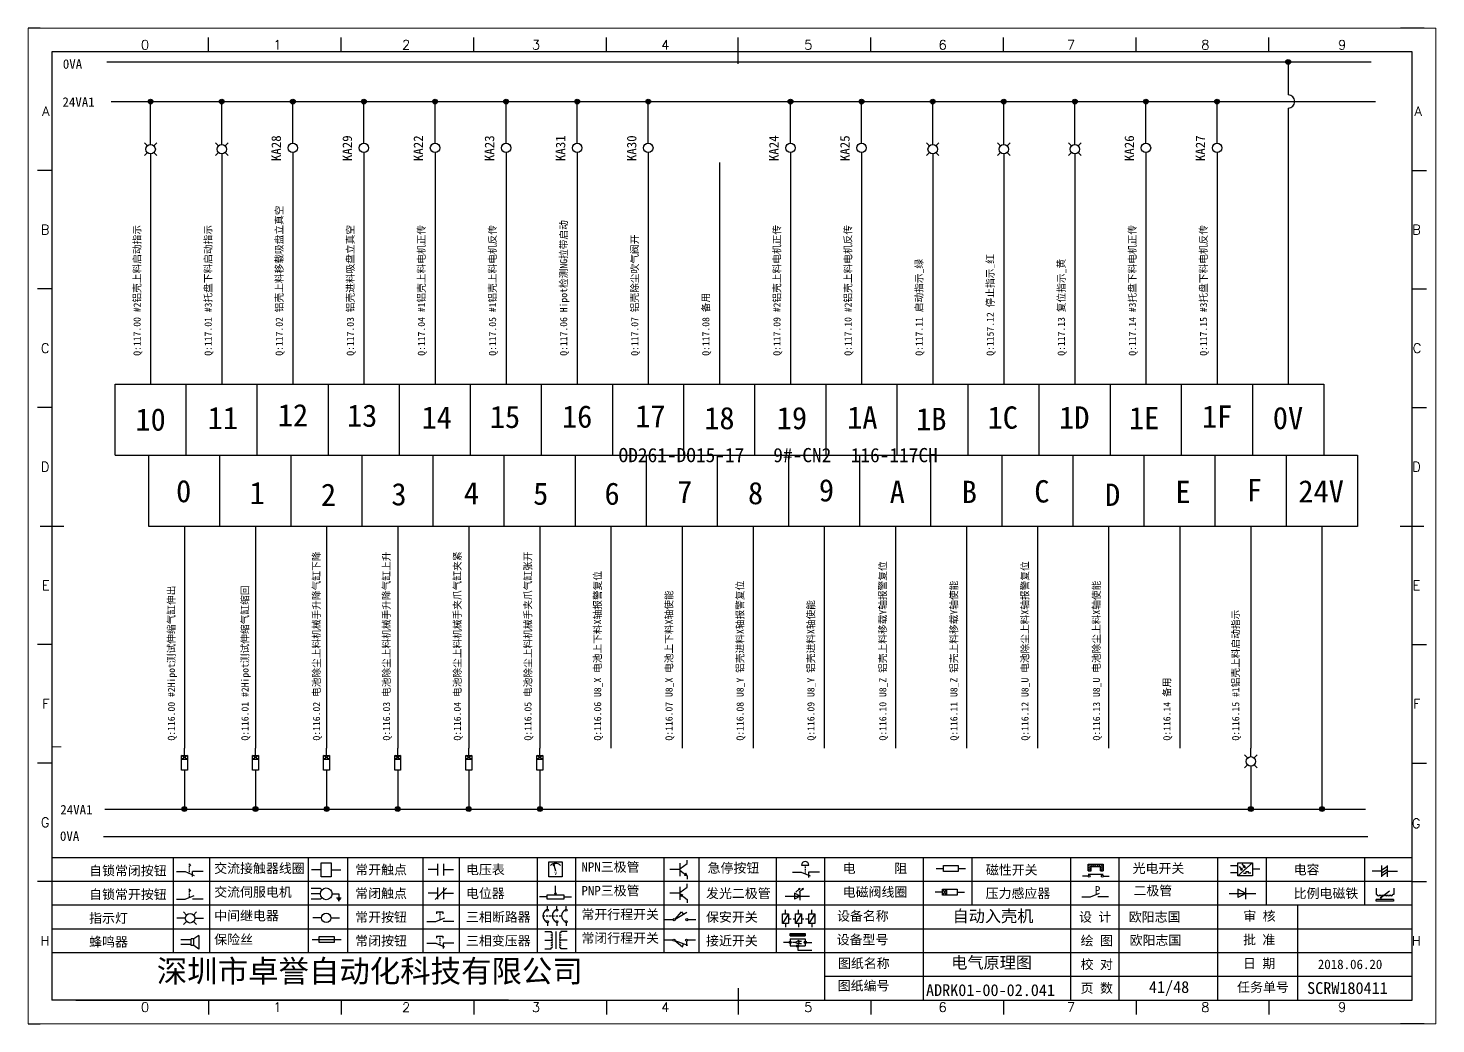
# Model space of a CAD drawing. Header units: millimetres. Extents: x 336 to 12810, y -1577 to 4105.
# Drawn here: x 8734 to 9031, y -956.1 to -746.1 of the extents above; entities that cross this region are included whole.
import ezdxf
from ezdxf.enums import TextEntityAlignment as Align

# ---------------------------------------------------------------- set-up
doc = ezdxf.new("R2010")
doc.units = ezdxf.units.MM
doc.layers.add('AE_BOR', color=1, linetype='Continuous')
doc.layers.add('MISC', color=2, linetype='Continuous')
doc.styles.get("Standard").update_dxf_attribs({"font": ''})
doc.styles.add('WD', font='romans.shx', dxfattribs={"width": 0.8, "bigfont": 'gbcbig.shx'})
doc.styles.add('样式 0', font='')
doc.styles.add('汉字', font='')
doc.styles.get('Standard').set_extended_font_data('SimSun')
doc.styles.get('样式 0').set_extended_font_data('KaiTi_GB2312')
doc.styles.get('汉字').set_extended_font_data('新宋体')

# ---------------------------------------------------------------- blocks, each defined once
blk = doc.blocks.new('指示灯')
at = {"linetype": 'ByBlock'}
for p, q in [((-1854.25, -776.92), (-1856.06, -776.92)), ((-1854.62, -775.59), (-1853.97, -776.23)), ((-1854.62, -778.25), (-1853.97, -777.61)), ((-1851.9, -775.59), (-1852.54, -776.23)), ((-1851.9, -778.25), (-1852.54, -777.61)), ((-1852.26, -776.92), (-1850.45, -776.92))]:
    blk.add_line(p, q, dxfattribs=at)
blk.add_circle((-1853.26, -776.92), 0.992, dxfattribs=at)
blk = doc.blocks.new('磁性开关')
at = {"linetype": 'ByBlock'}
h = blk.add_hatch(dxfattribs=at)
h.set_pattern_fill('ANSI31', color=256, scale=0.1, style=0)
h.paths.add_polyline_path([(-1910.88, -776.69), (-1910.88, -775.29), (-1907.69, -775.29), (-1907.69, -776.69), (-1908.31, -776.69), (-1908.31, -775.79), (-1910.25, -775.79), (-1910.25, -776.69)])
for p, q in [((-1910.91, -777.81), (-1912.09, -777.81)), ((-1910.88, -776.69), (-1910.88, -775.29)), ((-1910.88, -775.29), (-1907.69, -775.29)), ((-1910.88, -776.69), (-1910.25, -776.69)), ((-1910.88, -777.39), (-1907.69, -777.39)), ((-1910.25, -776.69), (-1910.25, -775.79)), ((-1910.25, -775.79), (-1908.31, -775.79)), ((-1908.31, -776.69), (-1908.31, -775.79)), ((-1908.31, -776.69), (-1907.69, -776.69)), ((-1907.69, -775.29), (-1907.69, -776.69)), ((-1907.66, -777.81), (-1906.48, -777.81))]:
    blk.add_line(p, q, dxfattribs=at)
for centre in [(-1910.68, -777.81), (-1907.88, -777.81)]:
    blk.add_circle(centre, 0.225, dxfattribs=at)
blk = doc.blocks.new('*U6')
at = {"linetype": 'ByBlock'}
for p, q in [((-1909.23, -780.45), (-1909.23, -780.67)), ((-1909.23, -780.45), (-1908.92, -780.84)), ((-1909.23, -780.84), (-1909.23, -781.05)), ((-1911.92, -782.07), (-1910.06, -782.07)), ((-1910.06, -782.07), (-1908.18, -782.88)), ((-1909.23, -781.23), (-1909.23, -781.44)), ((-1909.23, -781.61), (-1909.23, -781.83)), ((-1909.23, -782), (-1909.23, -782.21)), ((-1909.23, -782.38), (-1909.23, -782.43)), ((-1908.52, -783.07), (-1908.52, -782.07)), ((-1906.25, -782.07), (-1908.52, -782.07))]:
    blk.add_line(p, q, dxfattribs=at)
blk = doc.blocks.new('*U8')
at = {"linetype": 'ByBlock'}
for p, q in [((-1911.92, -792.89), (-1910.06, -792.89)), ((-1910.06, -792.89), (-1908.18, -792.08)), ((-1908.88, -791.17), (-1909.23, -790.71)), ((-1909.23, -790.71), (-1909.23, -790.92)), ((-1909.23, -791.09), (-1909.23, -791.31)), ((-1909.23, -791.48), (-1909.23, -791.69)), ((-1909.23, -791.86), (-1909.23, -792.08)), ((-1909.23, -792.25), (-1909.23, -792.47)), ((-1906.25, -792.89), (-1908.52, -792.89))]:
    blk.add_line(p, q, dxfattribs=at)
blk = doc.blocks.new('蜂鸣器')
at = {"linetype": 'ByBlock'}
for p, q in [((-1907.17, -795.53), (-1908.25, -796.26)), ((-1907.17, -795.53), (-1907.17, -798.41)), ((-1908.8, -796.48), (-1911.01, -796.48)), ((-1908.8, -797.46), (-1911.01, -797.46)), ((-1908.25, -796.26), (-1908.8, -796.26)), ((-1908.8, -797.68), (-1908.8, -796.26)), ((-1908.25, -797.68), (-1908.8, -797.68)), ((-1908.25, -797.68), (-1908.25, -796.26)), ((-1907.17, -798.41), (-1908.25, -797.68))]:
    blk.add_line(p, q, dxfattribs=at)
blk = doc.blocks.new('光电开关')
at = {"linetype": 'ByBlock'}
h = blk.add_hatch(dxfattribs=at)
h.set_pattern_fill('ANSI31', color=256, scale=0.01, style=0)
h.set_pattern_definition([(45, (0.172267, 0), (-0.0224506403, 0.0224506403), [])])
h.paths.add_polyline_path([(-1882.44, -776.34), (-1882.5, -775.91), (-1882.68, -776.07)])
h.paths.add_polyline_path([(-1882.86, -776.23), (-1882.44, -776.34), (-1882.68, -776.07)])
h.paths.add_polyline_path([(-1883.05, -776.88), (-1883.11, -776.45), (-1883.29, -776.61)])
h.paths.add_polyline_path([(-1883.47, -776.77), (-1883.05, -776.88), (-1883.29, -776.61)])
for p, q in [((-1884.01, -775.96), (-1885.56, -775.96)), ((-1884.01, -777.39), (-1885.56, -777.39)), ((-1880.91, -775.3), (-1884.01, -778.05)), ((-1883.75, -776.09), (-1883.05, -776.88)), ((-1883.11, -776.45), (-1883.47, -776.77)), ((-1883.05, -776.88), (-1883.47, -776.77)), ((-1883.14, -775.55), (-1882.44, -776.34)), ((-1883.05, -776.88), (-1883.11, -776.45)), ((-1882.5, -775.91), (-1882.86, -776.23)), ((-1882.44, -776.34), (-1882.86, -776.23)), ((-1882.78, -777.47), (-1882.23, -777.47)), ((-1882.44, -776.34), (-1882.5, -775.91)), ((-1882.23, -777.47), (-1882.23, -777.14)), ((-1882.23, -777.14), (-1881.78, -777.14)), ((-1881.78, -777.47), (-1881.78, -777.14)), ((-1881.23, -777.47), (-1881.78, -777.47)), ((-1879.37, -776.67), (-1880.91, -776.67))]:
    blk.add_line(p, q, dxfattribs=at)
blk.add_lwpolyline([(-1884.01, -775.3), (-1880.91, -775.3), (-1880.91, -778.05), (-1884.01, -778.05)], close=True, dxfattribs=at)
blk = doc.blocks.new('交流接触器线圈')
at = {"linetype": 'ByBlock'}
for p, q in [((-1880.82, -781.77), (-1882.87, -781.77)), ((-1878.72, -781.77), (-1876.67, -781.77))]:
    blk.add_line(p, q, dxfattribs=at)
blk.add_lwpolyline([(-1880.82, -780.28), (-1878.72, -780.28), (-1878.72, -783.26), (-1880.82, -783.26)], close=True, dxfattribs=at)
blk = doc.blocks.new('交流伺服电机')
at = {"linetype": 'ByBlock'}
for p, q in [((-1880.97, -785.75), (-1882.94, -785.75)), ((-1880.97, -786.85), (-1882.94, -786.85)), ((-1880.97, -785.75), (-1880.65, -786.03)), ((-1878.49, -786.85), (-1877.07, -786.85)), ((-1877.07, -786.85), (-1877.07, -787.72)), ((-1880.97, -787.94), (-1882.94, -787.94)), ((-1880.97, -787.94), (-1880.65, -787.67)), ((-1877.54, -787.72), (-1876.59, -787.72)), ((-1877.38, -788.01), (-1876.75, -788.01)), ((-1877.23, -788.29), (-1876.9, -788.29))]:
    blk.add_line(p, q, dxfattribs=at)
blk.add_circle((-1879.73, -786.85), 1.24, dxfattribs=at)
blk = doc.blocks.new('中间继电器')
at = {"linetype": 'ByBlock'}
for p, q in [((-1880.72, -791.92), (-1882.54, -791.92)), ((-1878.74, -791.92), (-1876.92, -791.92))]:
    blk.add_line(p, q, dxfattribs=at)
blk.add_circle((-1879.73, -791.92), 0.992, dxfattribs=at)
blk = doc.blocks.new('保险丝')
at = {"linetype": 'ByBlock'}
blk.add_line((-1882.72, -796.49), (-1876.55, -796.49), dxfattribs=at)
blk.add_lwpolyline([(-1881.2, -795.86), (-1878.06, -795.86), (-1878.06, -797.12), (-1881.2, -797.12)], close=True, dxfattribs=at)
blk = doc.blocks.new('常开按钮')
at = {"linetype": 'ByBlock'}
for p, q in [((-1910.06, -787.73), (-1908.18, -786.93)), ((-1909.9, -785.68), (-1908.56, -785.68)), ((-1909.9, -785.68), (-1909.9, -786.07)), ((-1909.23, -785.68), (-1909.23, -785.89)), ((-1909.23, -786.06), (-1909.23, -786.28)), ((-1909.23, -786.45), (-1909.23, -786.67)), ((-1909.23, -786.84), (-1909.23, -787.05)), ((-1908.56, -785.68), (-1908.56, -786.07)), ((-1911.92, -787.73), (-1910.06, -787.73)), ((-1909.23, -787.22), (-1909.23, -787.38)), ((-1906.25, -787.73), (-1908.52, -787.73))]:
    blk.add_line(p, q, dxfattribs=at)
blk = doc.blocks.new('常开触点')
at = {"linetype": 'ByBlock'}
for p, q in [((-1853.82, -782.99), (-1853.82, -780.56)), ((-1852.6, -782.99), (-1852.6, -780.56)), ((-1853.82, -781.77), (-1855.88, -781.77)), ((-1852.6, -781.77), (-1850.55, -781.77))]:
    blk.add_line(p, q, dxfattribs=at)
blk = doc.blocks.new('常闭触点')
at = {"linetype": 'ByBlock'}
for p, q in [((-1853.82, -786.77), (-1855.88, -786.77)), ((-1852.01, -785.66), (-1854.43, -788.1)), ((-1853.82, -787.99), (-1853.82, -785.56)), ((-1852.6, -787.99), (-1852.6, -785.56)), ((-1852.6, -786.77), (-1850.55, -786.77))]:
    blk.add_line(p, q, dxfattribs=at)
blk = doc.blocks.new('常闭按钮')
at = {"linetype": 'ByBlock'}
for p, q in [((-1856.13, -792.28), (-1854.28, -792.28)), ((-1854.28, -792.28), (-1852.4, -793.09)), ((-1854.11, -790.83), (-1852.77, -790.83)), ((-1854.11, -790.83), (-1854.11, -791.22)), ((-1853.44, -790.83), (-1853.44, -791.04)), ((-1853.44, -791.21), (-1853.44, -791.43)), ((-1853.44, -791.6), (-1853.44, -791.82)), ((-1853.44, -791.99), (-1853.44, -792.2)), ((-1853.44, -792.37), (-1853.44, -792.53)), ((-1852.77, -790.83), (-1852.77, -791.22)), ((-1850.47, -792.28), (-1852.73, -792.28)), ((-1852.73, -792.28), (-1852.73, -793.43))]:
    blk.add_line(p, q, dxfattribs=at)
blk = doc.blocks.new('电磁阀线圈')
at = {"linetype": 'ByBlock'}
for p, q in [((-1854.61, -795.92), (-1853.75, -797.16)), ((-1853.75, -795.92), (-1854.61, -797.16)), ((-1853.75, -795.92), (-1853.75, -797.16)), ((-1854.61, -796.54), (-1856.17, -796.54)), ((-1851.53, -796.54), (-1849.97, -796.54))]:
    blk.add_line(p, q, dxfattribs=at)
blk.add_lwpolyline([(-1854.61, -795.92), (-1851.53, -795.92), (-1851.53, -797.16), (-1854.61, -797.16)], close=True, dxfattribs=at)
blk = doc.blocks.new('电压表')
at = {"linetype": 'ByBlock'}
for p, q in [((-1814.84, -780.75), (-1814.91, -781.13)), ((-1814.6, -781.05), (-1814.91, -781.13)), ((-1814.84, -780.75), (-1814.46, -782.26)), ((-1814.84, -780.75), (-1814.6, -781.05))]:
    blk.add_line(p, q, dxfattribs=at)
blk.add_lwpolyline([(-1815.84, -780.34), (-1813.07, -780.34), (-1813.07, -783.49), (-1815.84, -783.49)], close=True, dxfattribs=at)
blk.add_arc((-1814.46, -782.26), 1.56, 46.8313, 133.1687, dxfattribs=at)
at = {"linetype": 'ByBlock', "insert": (-1814.7, -782.39), "char_height": 0.75, "width": 0.6768, "attachment_point": 1}
blk.add_mtext('V', dxfattribs=at)
blk = doc.blocks.new('电位器')
at = {"linetype": 'ByBlock'}
for p, q in [((-1814.45, -787.3), (-1814.62, -786.96)), ((-1814.62, -786.96), (-1814.27, -786.96)), ((-1814.45, -787.3), (-1814.45, -785.39)), ((-1814.45, -787.3), (-1814.27, -786.96)), ((-1816.21, -787.75), (-1817.79, -787.75)), ((-1812.68, -787.75), (-1811.1, -787.75))]:
    blk.add_line(p, q, dxfattribs=at)
blk.add_lwpolyline([(-1816.21, -787.3), (-1812.68, -787.3), (-1812.68, -788.2), (-1816.21, -788.2)], close=True, dxfattribs=at)
blk = doc.blocks.new('三相断路器')
at = {"linetype": 'ByBlock'}
for p, q in [((-1816.17, -790.33), (-1816.17, -789.7)), ((-1814.17, -790.33), (-1814.17, -789.7)), ((-1812.18, -790.33), (-1812.18, -789.7)), ((-1817.14, -791.74), (-1816.72, -791.74)), ((-1816.45, -791.74), (-1816.03, -791.74)), ((-1815.76, -791.74), (-1815.34, -791.74)), ((-1815.07, -791.74), (-1814.65, -791.74)), ((-1814.38, -791.74), (-1813.96, -791.74)), ((-1813.69, -791.74), (-1813.27, -791.74)), ((-1816.17, -793.19), (-1816.17, -793.83)), ((-1814.17, -793.19), (-1814.17, -793.83)), ((-1812.18, -793.19), (-1812.18, -793.83))]:
    blk.add_line(p, q, dxfattribs=at)
for centre in [(-1816.17, -790.55), (-1816.17, -792.98), (-1814.17, -790.55), (-1814.17, -792.98), (-1812.18, -790.55), (-1812.18, -792.98)]:
    blk.add_circle(centre, 0.219, dxfattribs=at)
for centre in [(-1815.81, -791.74), (-1813.82, -791.74), (-1811.83, -791.74)]:
    blk.add_arc(centre, 1.32, 115.5791, 244.4209, dxfattribs=at)
blk = doc.blocks.new('三相变压器')
at = {"linetype": 'ByBlock'}
for p, q in [((-1816.69, -795.03), (-1815.37, -795.03)), ((-1815.37, -795.03), (-1815.37, -795.24)), ((-1814.34, -798.7), (-1814.34, -795.04)), ((-1812, -795.03), (-1813.32, -795.03)), ((-1813.32, -795.03), (-1813.32, -795.24)), ((-1816.69, -796.87), (-1815.37, -796.87)), ((-1816.69, -798.71), (-1815.37, -798.71)), ((-1815.37, -798.71), (-1815.37, -798.5)), ((-1812, -796.87), (-1813.32, -796.87)), ((-1813.32, -798.71), (-1813.32, -798.5)), ((-1812, -798.71), (-1813.32, -798.71))]:
    blk.add_line(p, q, dxfattribs=at)
for centre, start, end in [((-1815.37, -795.51), 270, 90), ((-1815.37, -796.06), 270, 90), ((-1813.32, -795.51), 90, 270), ((-1813.32, -796.06), 90, 270), ((-1815.37, -796.6), 270, 90), ((-1815.37, -797.14), 270, 90), ((-1815.37, -797.68), 270, 90), ((-1815.37, -798.23), 270, 90), ((-1813.32, -796.6), 90, 270), ((-1813.32, -797.14), 90, 270), ((-1813.32, -797.68), 90, 270), ((-1813.32, -798.23), 90, 270)]:
    blk.add_arc(centre, 0.271, start, end, dxfattribs=at)
blk = doc.blocks.new('压力感应器')
at = {"linetype": 'ByBlock'}
for p, q in [((-1817.44, -777.73), (-1815.59, -777.73)), ((-1815.59, -777.73), (-1813.71, -776.93)), ((-1811.78, -777.73), (-1814.05, -777.73))]:
    blk.add_line(p, q, dxfattribs=at)
at = {"linetype": 'ByBlock', "insert": (-1814.65, -775.48), "char_height": 1.68, "width": 1.2242, "attachment_point": 1}
blk.add_mtext('{\\fNSimSun|b0|i0|c134|p49;P}', dxfattribs=at)
blk = doc.blocks.new('二极管')
at = {"linetype": 'ByBlock'}
for p, q in [((-1787.52, -776.77), (-1781.92, -776.77)), ((-1783.97, -776.77), (-1785.69, -775.9)), ((-1785.69, -775.9), (-1785.69, -777.65)), ((-1783.97, -776.77), (-1785.69, -777.65)), ((-1783.97, -777.99), (-1783.97, -775.56))]:
    blk.add_line(p, q, dxfattribs=at)
blk = doc.blocks.new('NPN三极管')
at = {"linetype": 'ByBlock'}
for p, q in [((-1785.73, -780.61), (-1785.73, -783.32)), ((-1785.73, -781.82), (-1784.15, -780.66)), ((-1784.15, -780.66), (-1784.15, -779.98)), ((-1785.73, -781.97), (-1787.81, -781.97)), ((-1785.73, -782.11), (-1784.15, -783.27)), ((-1784.41, -782.73), (-1784.74, -783.18)), ((-1784.15, -783.27), (-1784.74, -783.18)), ((-1784.15, -783.27), (-1784.41, -782.73)), ((-1784.15, -783.27), (-1784.15, -783.96))]:
    blk.add_line(p, q, dxfattribs=at)
blk = doc.blocks.new('PNP三极管')
at = {"linetype": 'ByBlock'}
for p, q in [((-1784.9, -786.74), (-1786.98, -786.74)), ((-1784.9, -785.38), (-1784.9, -788.09)), ((-1784.9, -786.59), (-1783.32, -785.43)), ((-1784.9, -786.88), (-1783.32, -788.04)), ((-1784.9, -786.88), (-1784.31, -786.97)), ((-1784.9, -786.88), (-1784.64, -787.42)), ((-1784.31, -786.97), (-1784.64, -787.42)), ((-1783.32, -785.43), (-1783.32, -784.75)), ((-1783.32, -788.04), (-1783.32, -788.73))]:
    blk.add_line(p, q, dxfattribs=at)
blk = doc.blocks.new('常开行程开关')
at = {"linetype": 'ByBlock'}
for p, q in [((-1786.29, -792.3), (-1788.01, -792.3)), ((-1785.89, -792.17), (-1784.52, -790.62)), ((-1785.89, -792.17), (-1783.43, -790.72)), ((-1784.52, -790.62), (-1784.19, -791.17)), ((-1781.48, -792.3), (-1783.21, -792.3))]:
    blk.add_line(p, q, dxfattribs=at)
for centre in [(-1786.07, -792.3), (-1783.42, -792.3)]:
    blk.add_circle(centre, 0.219, dxfattribs=at)
blk = doc.blocks.new('常闭行程开关')
at = {"linetype": 'ByBlock'}
for p, q in [((-1786.34, -796.62), (-1788.07, -796.62)), ((-1785.93, -796.72), (-1783.25, -797.7)), ((-1785.93, -796.72), (-1784.3, -798)), ((-1784.3, -798), (-1784.08, -797.4)), ((-1783.48, -796.84), (-1783.48, -797.85)), ((-1781.54, -796.62), (-1783.26, -796.62))]:
    blk.add_line(p, q, dxfattribs=at)
for centre in [(-1786.12, -796.62), (-1783.48, -796.62)]:
    blk.add_circle(centre, 0.219, dxfattribs=at)
blk = doc.blocks.new('电容')
at = {"linetype": 'ByBlock'}
for p, q in [((-1756.08, -782.99), (-1756.08, -780.56)), ((-1754.86, -780.79), (-1756.08, -781.55)), ((-1754.86, -782.99), (-1754.86, -780.56)), ((-1756.08, -781.77), (-1758.13, -781.77)), ((-1754.86, -781.44), (-1756.08, -782.2)), ((-1754.86, -781.99), (-1756.08, -782.75)), ((-1754.86, -781.77), (-1752.81, -781.77))]:
    blk.add_line(p, q, dxfattribs=at)
blk = doc.blocks.new('发光二极管')
at = {"linetype": 'ByBlock'}
for p, q in [((-1758.01, -786.77), (-1752.89, -786.77)), ((-1754.84, -786.77), (-1756.04, -786.16)), ((-1756.04, -786.16), (-1756.04, -787.39)), ((-1754.84, -786.77), (-1756.04, -787.39)), ((-1755.78, -785.92), (-1754.89, -785.14)), ((-1754.89, -785.14), (-1755.2, -785.22)), ((-1755.2, -785.22), (-1755.01, -785.43)), ((-1755.08, -785.92), (-1754.18, -785.14)), ((-1754.89, -785.14), (-1755.01, -785.43)), ((-1754.84, -787.63), (-1754.84, -785.92)), ((-1754.18, -785.14), (-1754.49, -785.22)), ((-1754.49, -785.22), (-1754.31, -785.43)), ((-1754.18, -785.14), (-1754.31, -785.43))]:
    blk.add_line(p, q, dxfattribs=at)
blk = doc.blocks.new('比例电磁阀')
at = {"linetype": 'ByBlock'}
for p, q in [((-1757.26, -775.38), (-1757.26, -776.71)), ((-1757.26, -776.71), (-1757.05, -776.71)), ((-1753.6, -777.73), (-1757.25, -777.73)), ((-1757.25, -778.13), (-1757.25, -777.73)), ((-1753.6, -778.13), (-1757.25, -778.13)), ((-1754.5, -775.98), (-1756.35, -777.44)), ((-1756.35, -777.44), (-1756.25, -777.25)), ((-1756.35, -777.44), (-1756.15, -777.38)), ((-1756.15, -777.38), (-1756.25, -777.25)), ((-1753.58, -776.71), (-1753.8, -776.71)), ((-1753.6, -777.73), (-1753.6, -778.13)), ((-1753.58, -775.38), (-1753.58, -776.71))]:
    blk.add_line(p, q, dxfattribs=at)
for centre in [(-1756.78, -776.71), (-1756.24, -776.71), (-1755.7, -776.71), (-1755.15, -776.71), (-1754.61, -776.71), (-1754.07, -776.71)]:
    blk.add_arc(centre, 0.271, 180, 0, dxfattribs=at)
blk = doc.blocks.new('保安开关')
at = {"linetype": 'ByBlock'}
for p, q in [((-1757.96, -790.79), (-1757.96, -789.97)), ((-1755.17, -790.79), (-1755.17, -789.97)), ((-1752.39, -790.79), (-1752.39, -789.97)), ((-1757.33, -790.79), (-1758.6, -792.81)), ((-1757.96, -792.81), (-1757.96, -793.62)), ((-1757.33, -791.8), (-1756.72, -791.8)), ((-1756.35, -791.8), (-1755.89, -791.8)), ((-1754.54, -790.79), (-1755.81, -792.81)), ((-1755.17, -792.81), (-1755.17, -793.62)), ((-1754.52, -791.8), (-1754.06, -791.8)), ((-1753.69, -791.8), (-1753.08, -791.8)), ((-1751.75, -790.79), (-1753.02, -792.81)), ((-1752.39, -792.81), (-1752.39, -793.62))]:
    blk.add_line(p, q, dxfattribs=at)
for points in [[(-1758.6, -790.79), (-1757.33, -790.79), (-1757.33, -792.81), (-1758.6, -792.81)], [(-1755.81, -790.79), (-1754.54, -790.79), (-1754.54, -792.81), (-1755.81, -792.81)], [(-1753.02, -790.79), (-1751.75, -790.79), (-1751.75, -792.81), (-1753.02, -792.81)]]:
    blk.add_lwpolyline(points, close=True, dxfattribs=at)
blk = doc.blocks.new('接近开关')
at = {"linetype": 'ByBlock'}
h = blk.add_hatch(dxfattribs=at)
h.set_pattern_fill('ANSI31', color=256, scale=0.01, style=0)
h.set_pattern_definition([(45, (-89.131516, -30.795668), (-0.0224506403, 0.0224506403), [])])
h.paths.add_polyline_path([(-1516.96, -1123.35), (-1516.96, -1122.85), (-1513.76, -1122.85), (-1513.76, -1123.35)])
for p, q in [((-1517.18, -1124.71), (-1518.36, -1124.71)), ((-1516.96, -1123.35), (-1516.96, -1122.85)), ((-1516.96, -1122.85), (-1513.76, -1122.85)), ((-1516.96, -1123.35), (-1513.76, -1123.35)), ((-1516.96, -1123.95), (-1513.76, -1123.95)), ((-1516.96, -1123.95), (-1516.96, -1125.47)), ((-1516.96, -1125.47), (-1513.76, -1125.47)), ((-1515.91, -1124.71), (-1516.45, -1124.71)), ((-1515.11, -1124.31), (-1515.91, -1124.71)), ((-1515.11, -1125.11), (-1515.91, -1124.71)), ((-1515.33, -1124.53), (-1515.17, -1124.53)), ((-1515.33, -1124.88), (-1515.17, -1124.88)), ((-1515.25, -1124.45), (-1515.25, -1124.61)), ((-1515.11, -1124.31), (-1515.11, -1125.11)), ((-1515.11, -1124.48), (-1514.58, -1124.48)), ((-1515.11, -1124.94), (-1514.58, -1124.94)), ((-1513.76, -1122.85), (-1513.76, -1123.35)), ((-1513.76, -1123.95), (-1513.76, -1125.47)), ((-1513.54, -1124.71), (-1512.36, -1124.71)), ((-1515.36, -1125.69), (-1515.36, -1126.36)), ((-1515.36, -1126.36), (-1512.36, -1126.36))]:
    blk.add_line(p, q, dxfattribs=at)
for centre in [(-1516.96, -1124.71), (-1515.36, -1125.47), (-1513.76, -1124.71)]:
    blk.add_circle(centre, 0.225, dxfattribs=at)
blk = doc.blocks.new('电阻')
at = {"linetype": 'ByBlock'}
for p, q in [((-3.09, 0), (-1.57, 0)), ((1.57, 0), (3.09, 0))]:
    blk.add_line(p, q, dxfattribs=at)
blk.add_lwpolyline([(-1.57, 0.63), (1.57, 0.63), (1.57, -0.63), (-1.57, -0.63)], close=True, dxfattribs=at)
blk = doc.blocks.new('急停按钮')
at = {"linetype": 'ByBlock'}
for p, q in [((-1.86, 0), (0, 0)), ((0, 0), (1.88, -0.81)), ((0.06, 1.45), (1.61, 1.45)), ((0.83, 1.45), (0.83, 1.24)), ((0.83, 1.07), (0.83, 0.85)), ((0.83, 0.68), (0.83, 0.47)), ((0.83, 0.29), (0.83, 0.08)), ((3.81, 0), (1.54, 0)), ((1.54, 0), (1.54, -1.15)), ((0.83, -0.09), (0.83, -0.24))]:
    blk.add_line(p, q, dxfattribs=at)
blk.add_arc((0.83, 1.45), 0.774, 0, 180)
blk = doc.blocks.new('电控横A4')
for p, q in [((292, -5), (5, -5)), ((5, -5), (5, -205)), ((292, -205), (292, -5)), ((10.03, -205), (289.53, -205)), ((130.8, -205), (190.75, -205)), ((190.75, -205), (259.54, -205))]:
    blk.add_line(p, q)
at = {"lineweight": 9, "ltscale": 0.1}
for p, q in [((5, -151.57), (7, -151.57)), ((101.34, -205), (130.8, -205)), ((129.44, -205), (129.44, -205)), ((129.44, -205), (129.44, -205)), ((129.44, -205), (129.44, -205)), ((129.44, -205), (129.44, -205))]:
    blk.add_line(p, q, dxfattribs=at)
at = {"linetype": 'ByBlock'}
for p, q in [((292, -175), (5, -175)), ((292, -180), (5, -180)), ((292, -185), (5, -185)), ((292, -190), (5, -190)), ((292, -195), (5, -195)), ((292, -200), (168.03, -200))]:
    blk.add_line(p, q, dxfattribs=at)
at = {"color": 0, "lineweight": -2}
for p, q in [((30.58, -175), (30.58, -195)), ((38.26, -175), (38.26, -195)), ((59.05, -175), (59.05, -195)), ((67.4, -175), (67.4, -195)), ((83.26, -175), (83.26, -195)), ((90.91, -175), (90.91, -195)), ((107.4, -175), (107.4, -195)), ((115.5, -175), (115.5, -195)), ((134.12, -175), (134.12, -195)), ((141.48, -175), (141.48, -195)), ((157.79, -175), (157.79, -195)), ((168.03, -175), (168.03, -204.92)), ((188.84, -175), (188.84, -185)), ((199.08, -175), (199.08, -185)), ((219.89, -175), (219.89, -185)), ((230.12, -175), (230.12, -185)), ((250.93, -175), (250.93, -185)), ((261.17, -175), (261.17, -185)), ((281.98, -175), (281.98, -185)), ((188.84, -185), (188.84, -204.92)), ((219.89, -185), (219.89, -205)), ((230.12, -185), (230.12, -205)), ((250.93, -185), (250.93, -205)), ((267.79, -185), (267.79, -205))]:
    blk.add_line(p, q, dxfattribs=at)
at = {"color": 0, "ltscale": 2}
for p, q in [((292, -205), (292, -183.55)), ((101.34, -205), (5, -205)), ((259.54, -205), (289.53, -205)), ((259.54, -205), (292, -205))]:
    blk.add_line(p, q, dxfattribs=at)
at = {"layer": 'AE_BOR', "lineweight": 30}
for p, q in [((2.53, 0), (0, 0)), ((294.53, 0), (289.53, 0)), ((0, -210), (2.53, -210)), ((294.53, -210), (289.53, -210))]:
    blk.add_line(p, q, dxfattribs=at)
at = {"layer": 'AE_BOR', "color": 1, "lineweight": 15}
for p, q in [((0, 0), (297, 0)), ((0, -210), (0, 0)), ((297, 0), (297, -210)), ((297, -210), (0, -210))]:
    blk.add_line(p, q, dxfattribs=at)
at = {"layer": 'AE_BOR'}
for p, q in [((38.03, -5), (38.03, -2)), ((66.03, -5), (66.03, -2)), ((94.03, -5), (94.03, -2)), ((122.03, -5), (122.03, -2)), ((149.78, -5), (149.78, -2)), ((177.78, -5), (177.78, -2)), ((205.78, -5), (205.78, -2)), ((233.78, -5), (233.78, -2)), ((261.78, -5), (261.78, -2)), ((5, -30), (2, -30)), ((292, -30), (295, -30)), ((5, -55), (2, -55)), ((292, -55), (295, -55)), ((5, -80), (2, -80)), ((292, -80), (295, -80)), ((5, -130), (2, -130)), ((292, -130), (295, -130)), ((5, -155), (2, -155)), ((292, -155), (295, -155)), ((5, -180), (2, -180)), ((292, -180), (295, -180)), ((38.03, -205), (38.03, -208)), ((66.03, -205), (66.03, -208)), ((94.03, -205), (94.03, -208)), ((122.03, -205), (122.03, -208)), ((149.78, -205), (149.78, -208)), ((177.78, -205), (177.78, -208)), ((205.78, -205), (205.78, -208)), ((233.78, -205), (233.78, -208)), ((261.78, -205), (261.78, -208))]:
    blk.add_line(p, q, dxfattribs=at)
at = {"layer": 'AE_BOR', "color": 2, "lineweight": 30}
for p, q in [((149.78, -7.5), (149.78, -2.5)), ((2.5, -105), (7.5, -105)), ((289.5, -105), (294.5, -105)), ((149.78, -202.5), (149.78, -207.5)), ((149.78, -205), (149.78, -207.5))]:
    blk.add_line(p, q, dxfattribs=at)
at = {"linetype": 'ByBlock'}
for name, p in [('*U6', (1943.19, 604.18)), ('交流接触器线圈', (1942.62, 604.27)), ('常开触点', (1940.27, 604.3)), ('电压表', (1925.71, 604.52)), ('NPN三极管', (1923.2, 604.5)), ('磁性开关', (2134.53, 598.96)), ('光电开关', (2139.22, 599.27)), ('电容', (2041.69, 603.98)), ('电位器', (1925.71, 604.52)), ('PNP三极管', (1922.37, 604.27)), ('压力感应器', (2039.72, 594.52)), ('*U8', (1943.19, 609.18)), ('交流伺服电机', (1942.62, 604.27)), ('常闭触点', (1940.27, 604.3)), ('发光二极管', (1917.72, 603.69)), ('电磁阀线圈', (2047.53, 614.3)), ('二极管', (2040.91, 594.27)), ('比例电磁阀', (2041.69, 593.98)), ('指示灯', (1887.41, 589.18)), ('中间继电器', (1942.62, 604.27)), ('常开按钮', (1996.06, 599.3)), ('三相断路器', (1925.71, 604.52)), ('常开行程开关', (1922.37, 604.27)), ('保安开关', (1917.72, 603.98)), ('蜂鸣器', (1943.19, 604.18)), ('保险丝', (1942.62, 604.27)), ('常闭按钮', (1940.27, 599.3)), ('三相变压器', (1925.71, 604.52)), ('常闭行程开关', (1922.37, 604.27)), ('接近开关', (1677.72, 931.9))]:
    blk.add_blockref(name, p, dxfattribs=at)
for name, p in [('急停按钮', (163.12, -177.98)), ('电阻', (194.66, -177.22))]:
    blk.add_blockref(name, p)
at = {"char_height": 2, "attachment_point": 1, "style": '汉字'}
for s, insert in [('{\\fKaiTi_GB2312|b0|i0|c134|p49;自锁常闭按钮}', (12.86, -176.69)), ('{\\fKaiTi_GB2312|b0|i0|c134|p49;交流接触器线圈}', (39.25, -176.19)), ('{\\fKaiTi_GB2312|b0|i0|c134|p49;常开触点}', (69.01, -176.48)), ('{\\fKaiTi_GB2312|b0|i0|c134|p49;电压表}', (92.37, -176.47)), ('{\\fKaiTi_GB2312|b0|i0|c134|p49;NPN三极管}', (116.73, -175.91)), ('{\\fKaiTi_GB2312|b0|i0|c134|p49;急停按钮}', (143.35, -176.12)), ('{\\fKaiTi_GB2312|b0|i0|c134|p49;电      阻}', (171.86, -176.19)), ('{\\fKaiTi_GB2312|b0|i0|c134|p49;磁性开关}', (202.07, -176.53)), ('{\\fKaiTi_GB2312|b0|i0|c134|p49;光电开关}', (233.02, -176.19)), ('{\\fKaiTi_GB2312|b0|i0|c134|p49;电容}', (267, -176.48)), ('{\\fKaiTi_GB2312|b0|i0|c134|p49;交流伺服电机}', (39.25, -181.19)), ('{\\fKaiTi_GB2312|b0|i0|c134|p49;电位器}', (92.37, -181.47)), ('{\\fKaiTi_GB2312|b0|i0|c134|p49;PNP三极管}', (116.73, -180.91)), ('{\\fKaiTi_GB2312|b0|i0|c134|p49;电磁阀线圈}', (171.86, -181.19)), ('{\\fKaiTi_GB2312|b0|i0|c134|p49;压力感应器}', (202.02, -181.47)), ('{\\fKaiTi_GB2312|b0|i0|c134|p49;二极管}', (233.2, -180.91)), ('{\\fKaiTi_GB2312|b0|i0|c134|p49;自锁常开按钮}', (12.86, -181.69)), ('{\\fKaiTi_GB2312|b0|i0|c134|p49;常闭触点}', (69.01, -181.48)), ('{\\fKaiTi_GB2312|b0|i0|c134|p49;发光二极管}', (143.02, -181.48)), ('{\\fKaiTi_GB2312|b0|i0|c134|p49;比例电磁铁}', (267, -181.48)), ('{\\fKaiTi_GB2312|b0|i0|c134|p49;指示灯}', (12.86, -186.69)), ('{\\fKaiTi_GB2312|b0|i0|c134|p49;中间继电器}', (39.25, -186.19)), ('{\\fKaiTi_GB2312|b0|i0|c134|p49;常开按钮}', (69.01, -186.48)), ('{\\fKaiTi_GB2312|b0|i0|c134|p49;三相断路器}', (92.37, -186.47)), ('{\\fKaiTi_GB2312|b0|i0|c134|p49;常开行程开关}', (116.73, -185.91)), ('{\\fKaiTi_GB2312|b0|i0|c134|p49;保安开关}', (143.02, -186.48)), ('设备名称', (170.65, -186.24)), ('{\\fKaiTi_GB2312|b0|i0|c134|p0;设 计}', (221.72, -186.46)), ('{\\fKaiTi_GB2312|b0|i0|c134|p0;审 核}', (256.39, -186.25)), ('{\\fKaiTi_GB2312|b0|i0|c134|p49;蜂鸣器}', (12.86, -191.69)), ('{\\fKaiTi_GB2312|b0|i0|c134|p49;保险丝}', (39.25, -191.19)), ('{\\fKaiTi_GB2312|b0|i0|c134|p49;常闭按钮}', (69.01, -191.48)), ('{\\fKaiTi_GB2312|b0|i0|c134|p49;三相变压器}', (92.37, -191.47)), ('{\\fKaiTi_GB2312|b0|i0|c134|p49;常闭行程开关}', (116.73, -190.91)), ('{\\fKaiTi_GB2312|b0|i0|c134|p49;接近开关}', (143.02, -191.48)), ('设备型号', (170.58, -191.24)), ('{\\fKaiTi_GB2312|b0|i0|c134|p0;绘 图}', (222.05, -191.46)), ('{\\fKaiTi_GB2312|b0|i0|c134|p0;批 准}', (256.32, -191.25)), ('图纸名称', (170.86, -196.24)), ('{\\fKaiTi_GB2312|b0|i0|c134|p0;日 期}', (256.32, -196.25)), ('{\\fKaiTi_GB2312|b0|i0|c134|p0;校 对}', (222.05, -196.46)), ('图纸编号', (170.81, -200.96)), ('{\\fKaiTi_GB2312|b0|i0|c134|p0;页 数}', (222.05, -201.46)), ('任务单号', (255.06, -201.25))]:
    blk.add_mtext(s, dxfattribs=dict(at, insert=insert))
at = {"color": 0, "lineweight": -2, "insert": (27.14, -196.53), "char_height": 4.7064, "width": 96.1138, "attachment_point": 1}
blk.add_mtext('深圳市卓誉自动化科技有限公司', dxfattribs=at)
at = {"insert": (272.1, -196.45), "char_height": 2, "width": 60.2542, "attachment_point": 1}
blk.add_mtext('{\\fKaiTi_GB2312|b0|i0|c134|p49;2018.06.20}', dxfattribs=at)
at = {"layer": 'AE_BOR', "style": 'WD'}
for s, p in [('0', (24.67, -4.5)), ('1', (52.6, -4.5)), ('2', (79.75, -4.5)), ('3', (107.15, -4.5)), ('4', (134.45, -4.5)), ('5', (164.59, -4.5)), ('6', (192.94, -4.5)), ('7', (220.04, -4.5)), ('8', (248.37, -4.5)), ('9', (277.23, -4.5)), ('0', (24.67, -207.5)), ('1', (52.6, -207.5)), ('2', (79.75, -207.5)), ('3', (107.15, -207.5)), ('4', (134.45, -207.5)), ('5', (164.59, -207.5)), ('6', (192.94, -207.5)), ('7', (220.04, -207.5)), ('8', (248.37, -207.5)), ('9', (277.23, -207.5))]:
    blk.add_text(s, height=2, dxfattribs=at).set_placement(p, align=Align.CENTER)
for s, p in [('A', (4.5, -17.5)), ('A', (294.03, -17.5)), ('B', (4.5, -42.5)), ('B', (293.84, -42.5)), ('C', (4.5, -67.5)), ('C', (293.93, -67.5)), ('D', (4.5, -92.5)), ('D', (293.84, -92.5)), ('E', (4.5, -117.5)), ('E', (293.74, -117.5)), ('F', (4.5, -142.5)), ('F', (293.74, -142.5)), ('F', (293.74, -142.5)), ('G', (4.5, -167.5)), ('G', (293.74, -167.72)), ('H', (4.5, -192.5)), ('H', (293.84, -192.5))]:
    blk.add_text(s, height=2, dxfattribs=at).set_placement(p, align=Align.MIDDLE_RIGHT)

msp = doc.modelspace()

# ---------------------------------------------------------------- hatches: boundary and pattern name
at = {"lineweight": -2}
h = msp.add_hatch(color=0, dxfattribs=at)
edge = h.paths.add_edge_path()
edge.add_arc((8999.827, -753.239), 0.5, 0, 360)
h = msp.add_hatch(color=0, dxfattribs=at)
edge = h.paths.add_edge_path()
edge.add_arc((8759.827, -761.603), 0.5, 0, 360)
h = msp.add_hatch(color=0, dxfattribs=at)
edge = h.paths.add_edge_path()
edge.add_arc((8774.827, -761.603), 0.5, 0, 360)
h = msp.add_hatch(color=0, dxfattribs=at)
edge = h.paths.add_edge_path()
edge.add_arc((8789.827, -761.603), 0.5, 0, 360)
h = msp.add_hatch(color=0, dxfattribs=at)
edge = h.paths.add_edge_path()
edge.add_arc((8804.827, -761.603), 0.5, 0, 360)
h = msp.add_hatch(color=0, dxfattribs=at)
edge = h.paths.add_edge_path()
edge.add_arc((8819.827, -761.603), 0.5, 0, 360)
h = msp.add_hatch(color=0, dxfattribs=at)
edge = h.paths.add_edge_path()
edge.add_arc((8834.827, -761.603), 0.5, 0, 360)
h = msp.add_hatch(color=0, dxfattribs=at)
edge = h.paths.add_edge_path()
edge.add_arc((8849.827, -761.603), 0.5, 0, 360)
h = msp.add_hatch(color=0, dxfattribs=at)
edge = h.paths.add_edge_path()
edge.add_arc((8864.827, -761.603), 0.5, 0, 360)
h = msp.add_hatch(color=0, dxfattribs=at)
edge = h.paths.add_edge_path()
edge.add_arc((8894.827, -761.603), 0.5, 0, 360)
h = msp.add_hatch(color=0, dxfattribs=at)
edge = h.paths.add_edge_path()
edge.add_arc((8909.827, -761.603), 0.5, 0, 360)
h = msp.add_hatch(color=0, dxfattribs=at)
edge = h.paths.add_edge_path()
edge.add_arc((8924.827, -761.603), 0.5, 0, 360)
h = msp.add_hatch(color=0, dxfattribs=at)
edge = h.paths.add_edge_path()
edge.add_arc((8939.827, -761.603), 0.5, 0, 360)
h = msp.add_hatch(color=0, dxfattribs=at)
edge = h.paths.add_edge_path()
edge.add_arc((8954.827, -761.603), 0.5, 0, 360)
h = msp.add_hatch(color=0, dxfattribs=at)
edge = h.paths.add_edge_path()
edge.add_arc((8969.827, -761.603), 0.5, 0, 360)
h = msp.add_hatch(color=0, dxfattribs=at)
edge = h.paths.add_edge_path()
edge.add_arc((8984.827, -761.603), 0.5, 0, 360)
h = msp.add_hatch(color=0, dxfattribs=at)
edge = h.paths.add_edge_path()
edge.add_arc((8766.952, -910.814), 0.5, 0, 360)
h = msp.add_hatch(color=0, dxfattribs=at)
edge = h.paths.add_edge_path()
edge.add_arc((8781.952, -910.814), 0.5, 0, 360)
h = msp.add_hatch(color=0, dxfattribs=at)
edge = h.paths.add_edge_path()
edge.add_arc((8796.952, -910.814), 0.5, 0, 360)
h = msp.add_hatch(color=0, dxfattribs=at)
edge = h.paths.add_edge_path()
edge.add_arc((8811.952, -910.814), 0.5, 0, 360)
h = msp.add_hatch(color=0, dxfattribs=at)
edge = h.paths.add_edge_path()
edge.add_arc((8826.952, -910.814), 0.5, 0, 360)
h = msp.add_hatch(color=0, dxfattribs=at)
edge = h.paths.add_edge_path()
edge.add_arc((8841.952, -910.814), 0.5, 0, 360)
h = msp.add_hatch(color=0, dxfattribs=at)
edge = h.paths.add_edge_path()
edge.add_arc((8991.952, -910.814), 0.5, 0, 360)
h = msp.add_hatch(color=0, dxfattribs=at)
edge = h.paths.add_edge_path()
edge.add_arc((9006.952, -910.814), 0.5, 0, 360)

# ---------------------------------------------------------------- linework, layer by layer
at = {"color": 0, "lineweight": -2}
for p, q in [((8750.615, -753.239), (9017.367, -753.239)), ((8999.827, -753.239), (8999.827, -760.208)), ((8751.499, -761.603), (9018.251, -761.603)), ((8759.827, -768.846), (8759.827, -761.603)), ((8774.827, -768.846), (8774.827, -761.603)), ((8789.827, -768.846), (8789.827, -761.603)), ((8804.827, -768.846), (8804.827, -761.603)), ((8819.827, -768.846), (8819.827, -761.603)), ((8834.827, -768.846), (8834.827, -761.603)), ((8849.827, -768.846), (8849.827, -761.603)), ((8864.827, -768.846), (8864.827, -761.603)), ((8894.827, -768.846), (8894.827, -761.603)), ((8909.827, -768.846), (8909.827, -761.603)), ((8924.827, -768.846), (8924.827, -761.603)), ((8939.827, -768.846), (8939.827, -761.603)), ((8954.827, -768.846), (8954.827, -761.603)), ((8969.827, -768.846), (8969.827, -761.603)), ((8984.827, -768.846), (8984.827, -761.603)), ((8999.827, -762.997), (8999.827, -821.208)), ((8759.827, -774.458), (8759.827, -821.208)), ((8774.827, -774.458), (8774.827, -821.208)), ((8789.827, -774.175), (8789.827, -821.208)), ((8804.827, -774.175), (8804.827, -821.208)), ((8819.827, -774.175), (8819.827, -821.208)), ((8834.827, -774.175), (8834.827, -821.208)), ((8849.827, -774.175), (8849.827, -821.208)), ((8864.827, -774.175), (8864.827, -821.208)), ((8879.827, -774.458), (8879.827, -821.208)), ((8894.827, -774.175), (8894.827, -821.208)), ((8909.827, -774.175), (8909.827, -821.208)), ((8924.827, -774.458), (8924.827, -821.208)), ((8939.827, -774.458), (8939.827, -821.208)), ((8954.827, -774.458), (8954.827, -821.208)), ((8969.827, -774.175), (8969.827, -821.208)), ((8984.827, -774.175), (8984.827, -821.208)), ((8992.327, -821.208), (8992.327, -836.208)), ((8752.327, -836.208), (9014.452, -836.208)), ((8774.452, -851.208), (8774.452, -836.208)), ((8789.452, -851.208), (8789.452, -836.208)), ((8804.452, -851.208), (8804.452, -836.208)), ((8819.452, -851.208), (8819.452, -836.208)), ((8834.452, -851.208), (8834.452, -836.208)), ((8849.452, -851.208), (8849.452, -836.208)), ((8864.452, -851.208), (8864.452, -836.208)), ((8879.452, -851.208), (8879.452, -836.208)), ((8894.452, -851.208), (8894.452, -836.208)), ((8909.452, -851.208), (8909.452, -836.208)), ((8924.452, -851.208), (8924.452, -836.208)), ((8939.452, -851.208), (8939.452, -836.208)), ((8954.452, -851.208), (8954.452, -836.208)), ((8969.452, -851.208), (8969.452, -836.208)), ((8984.452, -851.208), (8984.452, -836.208)), ((8999.452, -836.208), (8999.452, -836.208)), ((8999.452, -851.208), (8999.452, -836.208)), ((8766.952, -851.208), (8766.952, -897.959)), ((8781.952, -851.208), (8781.952, -897.959)), ((8796.952, -851.208), (8796.952, -897.959)), ((8811.952, -851.208), (8811.952, -897.959)), ((8826.952, -851.208), (8826.952, -897.959)), ((8841.952, -851.208), (8841.952, -897.959)), ((8856.952, -851.208), (8856.952, -897.959)), ((8871.952, -851.208), (8871.952, -897.959)), ((8886.952, -851.208), (8886.952, -897.959)), ((8901.952, -851.208), (8901.952, -897.959)), ((8916.952, -851.208), (8916.952, -897.959)), ((8931.952, -851.208), (8931.952, -897.959)), ((8946.952, -851.208), (8946.952, -897.959)), ((8961.952, -851.208), (8961.952, -897.959)), ((8976.952, -851.208), (8976.952, -897.959)), ((8991.952, -851.208), (8991.952, -897.959)), ((9006.952, -851.208), (9006.952, -910.814)), ((8766.952, -904.154), (8766.952, -910.814)), ((8781.952, -904.154), (8781.952, -910.814)), ((8796.952, -904.154), (8796.952, -910.814)), ((8811.952, -904.154), (8811.952, -910.814)), ((8826.952, -904.154), (8826.952, -910.814)), ((8841.952, -904.154), (8841.952, -910.814)), ((8991.952, -903.571), (8991.952, -910.814)), ((8750.131, -910.814), (9016.12, -910.814)), ((8749.893, -916.631), (9016.646, -916.631))]:
    msp.add_line(p, q, dxfattribs=at)
for points in [[(8752.327, -836.208), (8752.327, -821.208)], [(8752.327, -821.208), (8767.327, -821.208)], [(8767.327, -836.208), (8767.327, -821.208)], [(8767.327, -821.208), (8782.327, -821.208)], [(8782.327, -836.208), (8782.327, -821.208)], [(8782.327, -821.208), (8797.327, -821.208)], [(8797.327, -836.208), (8797.327, -821.208)], [(8797.327, -821.208), (8812.327, -821.208)], [(8812.327, -836.208), (8812.327, -821.208)], [(8812.327, -821.208), (8827.327, -821.208)], [(8827.327, -836.208), (8827.327, -821.208)], [(8827.327, -821.208), (8842.327, -821.208)], [(8842.327, -836.208), (8842.327, -821.208)], [(8842.327, -821.208), (8857.327, -821.208)], [(8857.327, -821.208), (8872.327, -821.208)], [(8857.327, -836.208), (8857.327, -821.208)], [(8872.327, -836.208), (8872.327, -821.208)], [(8872.327, -821.208), (8887.327, -821.208)], [(8887.327, -821.208), (8902.327, -821.208)], [(8887.327, -836.208), (8887.327, -821.208)], [(8902.327, -821.208), (8917.327, -821.208)], [(8902.327, -836.208), (8902.327, -821.208)], [(8917.327, -821.208), (8932.327, -821.208)], [(8917.327, -836.208), (8917.327, -821.208)], [(8932.327, -821.208), (8947.327, -821.208)], [(8932.327, -836.208), (8932.327, -821.208)], [(8947.327, -821.208), (8962.327, -821.208)], [(8947.327, -836.208), (8947.327, -821.208)], [(8962.327, -836.208), (8962.327, -821.208)], [(8962.327, -821.208), (8977.327, -821.208)], [(8977.327, -821.208), (8992.327, -821.208)], [(8977.327, -836.208), (8977.327, -821.208)], [(8992.327, -821.208), (9007.327, -821.208), (9007.327, -836.208)], [(8774.452, -851.208), (8759.452, -851.208), (8759.417, -836.208)], [(9014.452, -836.208), (9014.452, -851.208), (8999.452, -851.208)], [(8789.452, -851.208), (8774.452, -851.208)], [(8804.452, -851.208), (8789.452, -851.208)], [(8819.452, -851.208), (8804.452, -851.208)], [(8834.452, -851.208), (8819.452, -851.208)], [(8849.452, -851.208), (8834.452, -851.208)], [(8864.452, -851.208), (8849.452, -851.208)], [(8879.452, -851.208), (8864.452, -851.208)], [(8894.452, -851.208), (8879.452, -851.208)], [(8909.452, -851.208), (8894.452, -851.208)], [(8924.452, -851.208), (8909.452, -851.208)], [(8939.452, -851.208), (8924.452, -851.208)], [(8954.452, -851.208), (8939.452, -851.208)], [(8969.452, -851.208), (8954.452, -851.208)], [(8984.452, -851.208), (8969.452, -851.208)], [(8999.452, -851.208), (8984.452, -851.208)]]:
    msp.add_lwpolyline(points, dxfattribs=at)
for centre in [(8999.827, -753.239), (8759.827, -761.603), (8774.827, -761.603), (8789.827, -761.603), (8804.827, -761.603), (8819.827, -761.603), (8834.827, -761.603), (8849.827, -761.603), (8864.827, -761.603), (8894.827, -761.603), (8909.827, -761.603), (8924.827, -761.603), (8939.827, -761.603), (8954.827, -761.603), (8969.827, -761.603), (8984.827, -761.603), (8766.952, -910.814), (8781.952, -910.814), (8796.952, -910.814), (8811.952, -910.814), (8826.952, -910.814), (8841.952, -910.814), (8991.952, -910.814), (9006.952, -910.814)]:
    msp.add_circle(centre, 0.5, dxfattribs=at)
at = {"color": 0, "ltscale": 2}
msp.add_arc((8999.827, -761.603), 1.394, 270, 90, dxfattribs=at)

# ---------------------------------------------------------------- block references
msp.add_blockref('电控横A4', (8733.986, -746.125))
at = {"linetype": 'ByBlock', "rotation": 270}
for name, p in [('指示灯', (9536.748, -2624.909)), ('指示灯', (9551.748, -2624.909)), ('中间继电器', (9581.748, -2651.099)), ('中间继电器', (9596.748, -2651.099)), ('中间继电器', (9611.748, -2651.099)), ('中间继电器', (9626.748, -2651.099)), ('中间继电器', (9641.748, -2651.099)), ('中间继电器', (9656.748, -2651.099)), ('中间继电器', (9686.748, -2651.099)), ('中间继电器', (9701.748, -2651.099)), ('指示灯', (9701.748, -2624.909)), ('指示灯', (9716.748, -2624.909)), ('指示灯', (9731.748, -2624.909)), ('中间继电器', (9761.748, -2651.099)), ('中间继电器', (9776.748, -2651.099)), ('电磁阀线圈', (9563.491, -2754.129)), ('电磁阀线圈', (9578.491, -2754.129)), ('电磁阀线圈', (9593.491, -2754.129)), ('电磁阀线圈', (9608.491, -2754.129)), ('电磁阀线圈', (9623.491, -2754.129)), ('电磁阀线圈', (9638.491, -2754.129)), ('指示灯', (9768.872, -2754.022))]:
    msp.add_blockref(name, p, dxfattribs=at)

# ---------------------------------------------------------------- texts
msp.add_text('41/48', height=2.5).set_placement((8970.454, -949.613))
at = {"color": 0, "lineweight": -2, "attachment_point": 1}
for s, insert, char_height, width in [('{\\fKaiTi_GB2312|b0|i0|c134|p2;24VA1}', (8741.223, -760.708), 2, 14.27309), ('12', (8786.657, -825.4), 4.7064, 7.20347), ('13', (8801.251, -825.494), 4.7064, 7.20347), ('10', (8756.616, -826.31), 4.7064, 7.20347), ('11', (8771.869, -825.991), 4.7064, 7.20347), ('14', (8816.987, -825.88), 4.7064, 7.20347), ('15', (8831.391, -825.748), 4.7064, 7.20347), ('16', (8846.611, -825.684), 4.7064, 7.20347), ('17', (8862.079, -825.596), 4.7064, 7.20347), ('18', (8876.627, -826.008), 4.7064, 7.20347), ('19', (8891.93, -826.002), 4.7064, 7.20347), ('1A', (8906.788, -825.898), 4.7064, 7.20347), ('1B', (8921.336, -826.208), 4.7064, 7.20347), ('1C', (8936.4, -825.898), 4.7064, 7.20347), ('1D', (8951.498, -825.897), 4.7064, 7.20347), ('1E', (8966.253, -826), 4.7064, 7.20347), ('1F', (8981.626, -825.691), 4.7064, 7.20347), ('0V', (8996.587, -826), 4.7064, 7.20347), ('OD261-DO15-17   9#-CN2  116-117CH               ', (8858.547, -834.672), 3, 70.64042), ('0', (8765.202, -841.407), 4.706, 7.20347), ('1', (8780.699, -841.812), 4.706, 7.20347), ('2', (8795.76, -842.17), 4.706, 7.20347), ('3', (8810.622, -842.066), 4.706, 7.20347), ('4', (8825.922, -841.827), 4.706, 7.20347), ('5', (8840.529, -841.946), 4.706, 7.20347), ('6', (8855.59, -841.946), 4.706, 7.20347), ('7', (8870.917, -841.587), 4.706, 7.20347), ('8', (8885.859, -841.826), 4.706, 7.20347), ('9', (8900.819, -841.229), 4.706, 7.20347), ('A', (8915.761, -841.587), 4.706, 7.20347), ('B', (8930.967, -841.582), 4.706, 7.20347), ('C', (8946.268, -841.463), 4.706, 7.20347), ('D', (8961.21, -842.179), 4.706, 7.20347), ('E', (8976.06, -841.58), 4.706, 7.20347), ('F', (8991.122, -841.222), 4.706, 7.20347), ('24V', (9001.978, -841.461), 4.7064, 7.20347), ('{\\fKaiTi_GB2312|b0|i0|c134|p2;24VA1}', (8740.763, -909.958), 2, 14.27309)]:
    msp.add_mtext(s, dxfattribs=dict(at, insert=insert, char_height=char_height, width=width))
at = {"char_height": 2, "width": 7.10735, "attachment_point": 1, "rotation": 90, "style": '样式 0'}
for s, insert in [('KA28', (8785.31, -774.175)), ('KA29', (8800.31, -774.175)), ('KA22', (8815.31, -774.175)), ('KA23', (8830.31, -774.175)), ('KA31', (8845.31, -774.175)), ('KA30', (8860.31, -774.175)), ('KA24', (8890.31, -774.175)), ('KA25', (8905.31, -774.175)), ('KA26', (8965.31, -774.175)), ('KA27', (8980.31, -774.175))]:
    msp.add_mtext(s, dxfattribs=dict(at, insert=insert))
at = {"color": 0, "lineweight": -2, "char_height": 1.5, "width": 71.79445, "attachment_point": 1, "rotation": 90}
for s, insert in [('{\\C256;Q:117.02 铝壳上料移载吸盘立真空}', (8786.214, -815.223)), ('{\\C256;Q:117.06 Hipot检测NG拉带启动}', (8846.214, -815.223)), ('{\\C256;Q:117.00 #2铝壳上料启动指示}', (8756.214, -815.223)), ('{\\C256;Q:117.01 #3托盘下料启动指示}', (8771.214, -815.223)), ('{\\C256;Q:117.03 铝壳进料吸盘立真空}', (8801.214, -815.223)), ('{\\C256;Q:117.04 #1铝壳上料电机正传}', (8816.214, -815.223)), ('{\\C256;Q:117.05 #1铝壳上料电机反传}', (8831.214, -815.223)), ('{\\C256;Q:117.07 铝壳除尘吹气阀开}', (8861.214, -815.223)), ('{\\C256;Q:117.09 #2铝壳上料电机正传}', (8891.214, -815.223)), ('{\\C256;Q:117.10 #2铝壳上料电机反传}', (8906.214, -815.223)), ('{\\C256;Q:117.14 #3托盘下料电机正传}', (8966.214, -815.223)), ('{\\C256;Q:117.15 #3托盘下料电机反传}', (8981.214, -815.223)), ('{\\C256;Q:117.11 启动指示_绿}', (8921.214, -815.223)), ('{\\C256;Q:1157.12 停止指示_红}', (8936.214, -815.223)), ('{\\C256;Q:117.13 复位指示_黄}', (8951.214, -815.223)), ('{\\C256;Q:117.08 备用}', (8876.214, -815.223)), ('{\\C256;Q:116.02 电池除尘上料机械手升降气缸下降}', (8794.07, -896.382)), ('{\\C256;Q:116.03 电池除尘上料机械手升降气缸上升}', (8808.831, -896.382)), ('{\\C256;Q:116.04 电池除尘上料机械手夹爪气缸夹紧}', (8823.786, -896.382)), ('{\\C256;Q:116.05 电池除尘上料机械手夹爪气缸张开}', (8838.68, -896.382)), ('{\\C256;Q:116.06 U8_X 电池上下料X轴报警复位}', (8853.382, -896.382)), ('{\\C256;Q:116.10 U8_Z 铝壳上料移载Y轴报警复位}', (8913.551, -896.382)), ('{\\C256;Q:116.12 U8_U 电池除尘上料X轴报警复位}', (8943.542, -896.382)), ('{\\C256;Q:116.00 #2Hipot测试伸缩气缸伸出}', (8763.453, -896.382)), ('{\\C256;Q:116.01 #2Hipot测试伸缩气缸缩回}', (8778.981, -896.382)), ('{\\C256;Q:116.08 U8_Y 铝壳进料X轴报警复位}', (8883.436, -896.382)), ('{\\C256;Q:116.11 U8_Z 铝壳上料移载Y轴使能}', (8928.546, -896.382)), ('{\\C256;Q:116.13 U8_U 电池除尘上料X轴使能}', (8958.633, -896.382)), ('{\\C256;Q:116.07 U8_X 电池上下料X轴使能}', (8868.444, -896.382)), ('{\\C256;Q:116.09 U8_Y 铝壳进料X轴使能}', (8898.378, -896.382)), ('{\\C256;Q:116.15 #1铝壳上料启动指示}', (8988.001, -896.382)), ('{\\C256;Q:116.14 备用}', (8973.491, -896.382))]:
    msp.add_mtext(s, dxfattribs=dict(at, insert=insert))
at = {"attachment_point": 1}
for s, width, insert, char_height in [('自动入壳机', 22.80454, (8929.015, -932.152), 2.5), ('欧阳志国', 22.80454, (8966.197, -932.573), 2), ('欧阳志国', 22.80454, (8966.369, -937.489), 2), ('电气原理图', 22.80454, (8928.73, -941.961), 2.5), ('SCRW180411', 32.99572, (9003.83, -947.331), 2.5), ('ADRK01-00-02.041', 32.99572, (8923.42, -947.762), 2.5)]:
    msp.add_mtext_dynamic_manual_height_columns(s, width=width, gutter_width=12.5, heights=[0], dxfattribs=dict(at, insert=insert, char_height=char_height))
at = {"layer": 'MISC', "color": 0, "char_height": 2, "width": 5.01683, "attachment_point": 1, "style": '样式 0'}
for insert in [(8741.3, -752.683), (8740.692, -915.528)]:
    msp.add_mtext('{\\fSimSun|b0|i0|c134|p49;0VA}', dxfattribs=dict(at, insert=insert))

doc.saveas('drawing.dxf')
